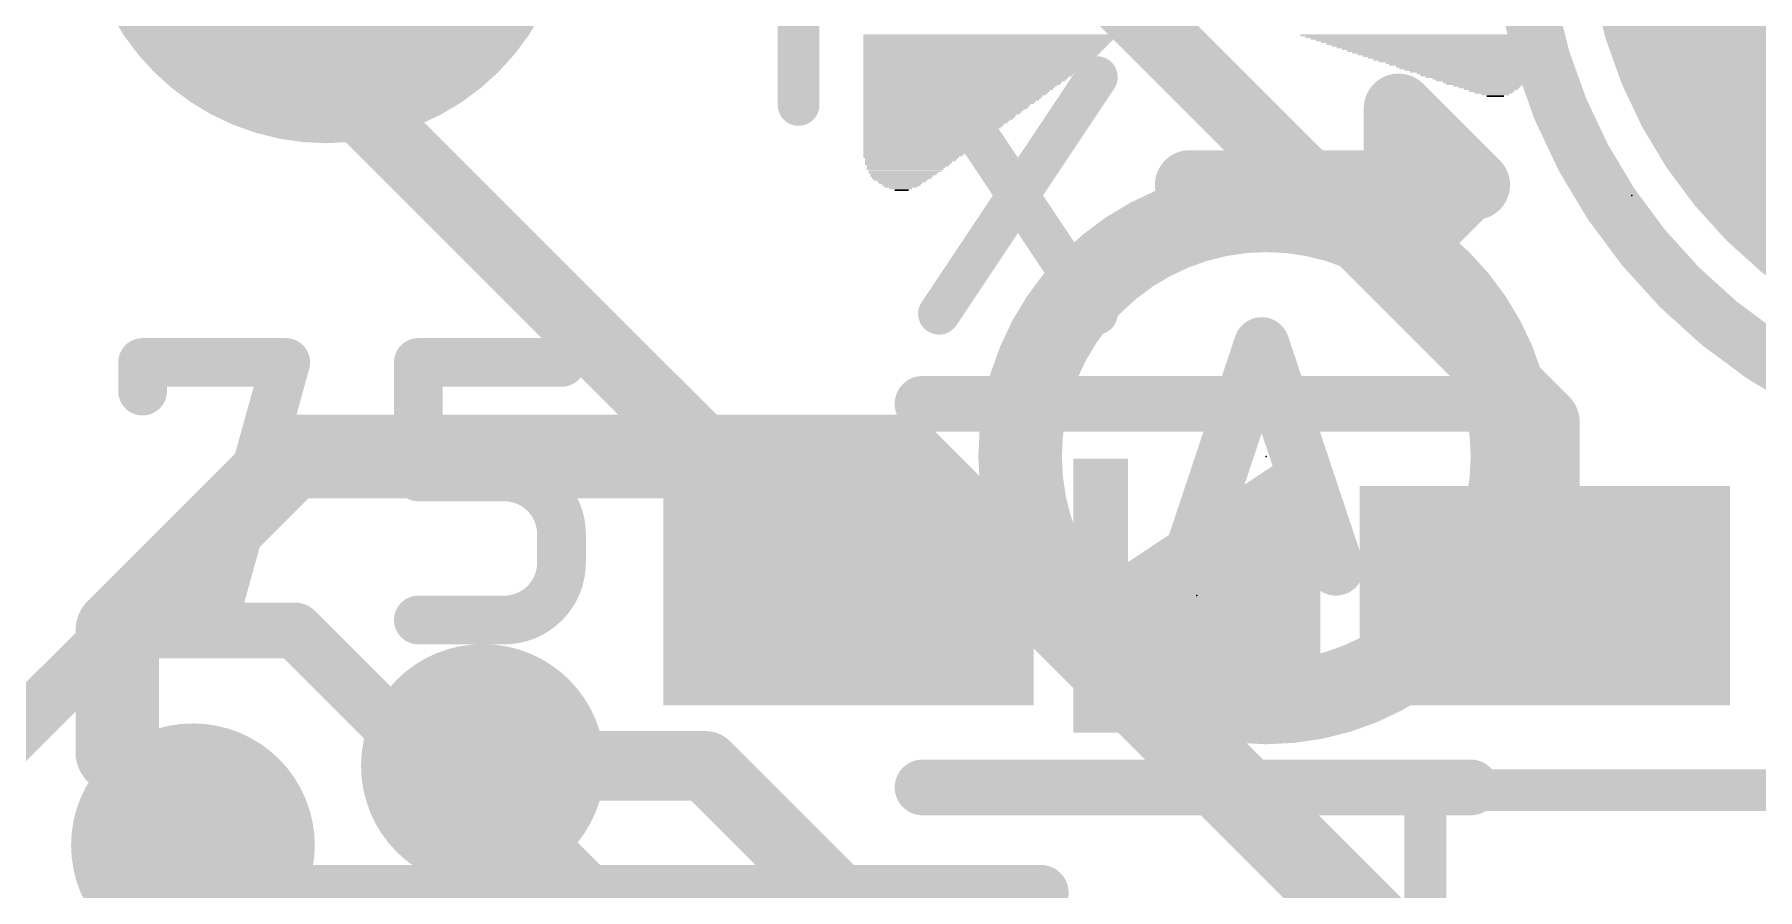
# Model space of a CAD drawing. Extents: x -0.1 to 25.5, y -0.1 to 18.
# Drawn here: x 15.45 to 21.73, y 11.63 to 14.75 of the extents above; entities that cross this region are included whole.
import ezdxf

# ---------------------------------------------------------------- set-up
doc = ezdxf.new("R2010")
doc.units = 0
for name, color, linetype in [('1', 12, 'CONTINUOUS'), ('16', 5, 'CONTINUOUS'), ('17', 110, 'CONTINUOUS'), ('18', 110, 'CONTINUOUS'), ('21', 40, 'CONTINUOUS'), ('22', 6, 'CONTINUOUS'), ('23', 40, 'CONTINUOUS'), ('24', 6, 'CONTINUOUS')]:
    doc.layers.add(name, color=color, linetype=linetype)

# ---------------------------------------------------------------- blocks, each defined once
blk = doc.blocks.new('RECT')
blk.add_solid([(-0.5, -0.5), (0.5, -0.5), (-0.5, 0.5), (0.5, 0.5)])
blk = doc.blocks.new('ROUNDP')
at = {"const_width": 0.5}
blk.add_lwpolyline([(0, -0.25, 1), (0, 0.25, 1), (0, -0.25)], format="xyb", dxfattribs=at)
blk = doc.blocks.new('ROUNDV')
at = {"const_width": 0.5}
blk.add_lwpolyline([(0, -0.25, 1), (0, 0.25, 1), (0, -0.25)], format="xyb", dxfattribs=at)

msp = doc.modelspace()

# ---------------------------------------------------------------- linework, layer by layer
at = {"layer": '1'}
for points, const_width in [([(17.272, 17.018), (20.955, 13.335)], 0.254), ([(16.51, 14.605), (16.51, 15.24)], 0.254), ([(18.415, 12.7), (16.51, 14.605)], 0.254), ([(20.955, 13.335), (20.955, 12.7)], 0.254), ([(15.748, 12.573), (15.2548, 12.0798)], 0.2032), ([(16.3967, 12.573), (15.748, 12.573)], 0.2032), ([(16.891, 12.0787), (16.3967, 12.573)], 0.2032), ([(17.0815, 12.0787), (16.891, 12.0787)], 0.2032), ([(17.0815, 12.0787), (17.0815, 12.0015)], 0.2032), ([(17.7165, 11.3665), (17.0815, 12.0015)], 0.2032), ([(16.0238, 11.7892), (16.002, 11.7673)], 0.3048), ([(16.002, 11.7673), (16.002, 10.668)], 0.3048)]:
    msp.add_lwpolyline(points, dxfattribs=dict(at, const_width=const_width))
for points, const_width in [([(16.5549, 14.6499, 1), (16.4651, 14.5601)], 0.127), ([(16.4465, 14.605, 1), (16.5735, 14.605)], 0.127), ([(21.0185, 13.335, 1), (20.8915, 13.335)], 0.127), ([(20.9101, 13.2901, 1), (20.9999, 13.3799)], 0.127), ([(18.3701, 12.6551, 1), (18.4599, 12.7449)], 0.127), ([(20.8915, 12.7, 1), (21.0185, 12.7)], 0.127), ([(15.748, 12.6238, 1), (15.748, 12.5222)], 0.1016), ([(15.7839, 12.5371, 1), (15.7121, 12.6089)], 0.1016), ([(16.4326, 12.6089, 1), (16.3608, 12.5371)], 0.1016), ([(16.3967, 12.5222, 1), (16.3967, 12.6238)], 0.1016), ([(16.891, 12.1295, 1), (16.891, 12.0279)], 0.1016), ([(16.8551, 12.0428, 1), (16.9269, 12.1146)], 0.1016), ([(17.1323, 12.0787, 1), (17.0307, 12.0787)], 0.1016), ([(17.0815, 12.0279, 1), (17.0815, 12.1295)], 0.1016), ([(17.1174, 12.0374, 1), (17.0456, 11.9656)], 0.1016), ([(17.0307, 12.0015, 1), (17.1323, 12.0015)], 0.1016), ([(16.0782, 11.7673, 1), (15.9258, 11.7673)], 0.1524), ([(15.9481, 11.8212, 1), (16.0559, 11.7134)], 0.1524), ([(16.0777, 11.7353, 1), (15.97, 11.843)], 0.1524)]:
    msp.add_lwpolyline(points, format="xyb", dxfattribs=dict(at, const_width=const_width))
at = {"layer": '16'}
for points, const_width in [([(15.748, 12.573), (16.383, 13.208)], 0.3048), ([(16.383, 13.208), (18.6055, 13.208)], 0.3048), ([(18.6055, 13.208), (20.574, 11.2395)], 0.3048), ([(15.748, 12.1285), (15.748, 12.573)], 0.3048), ([(16.0238, 11.8527), (15.748, 12.1285)], 0.3048), ([(17.8933, 12.0787), (17.0815, 12.0787)], 0.254), ([(19.812, 10.16), (17.8933, 12.0787)], 0.254), ([(16.0238, 11.7892), (16.0238, 11.8527)], 0.3048), ([(16.764, 11.049), (16.0238, 11.7892)], 0.3048)]:
    msp.add_lwpolyline(points, dxfattribs=dict(at, const_width=const_width))
for points, const_width in [([(16.383, 13.2842, 1), (16.383, 13.1318)], 0.1524), ([(16.4369, 13.1541, 1), (16.3291, 13.2619)], 0.1524), ([(18.6594, 13.2619, 1), (18.5516, 13.1541)], 0.1524), ([(18.6055, 13.1318, 1), (18.6055, 13.2842)], 0.1524), ([(15.8242, 12.573, 1), (15.6718, 12.573)], 0.1524), ([(15.6941, 12.6269, 1), (15.8019, 12.5191)], 0.1524), ([(15.8019, 12.1824, 1), (15.6941, 12.0746)], 0.1524), ([(15.6718, 12.1285, 1), (15.8242, 12.1285)], 0.1524), ([(17.0815, 12.1422, 1), (17.0815, 12.0152)], 0.127), ([(17.9382, 12.1236, 1), (17.8484, 12.0338)], 0.127), ([(17.8933, 12.0152, 1), (17.8933, 12.1422)], 0.127), ([(16.1, 11.8527, 1), (15.9476, 11.8527)], 0.1524), ([(15.97, 11.7988, 1), (16.0777, 11.9065)], 0.1524), ([(16.0777, 11.843, 1), (15.97, 11.7353)], 0.1524), ([(15.9476, 11.7892, 1), (16.1, 11.7892)], 0.1524)]:
    msp.add_lwpolyline(points, format="xyb", dxfattribs=dict(at, const_width=const_width))
at = {"layer": '21'}
for points, const_width in [([(22.86, 13.24, 1), (22.86, 17.24, 1), (22.86, 13.24)], 0.2032), ([(18.7769, 14.6134, 1), (18.7135, 14.5712)], 0.0762), ([(19.3526, 14.5712, 1), (19.2892, 14.6134)], 0.0762), ([(20.4665, 14.5229, 1), (20.3767, 14.4331)], 0.127), ([(20.4851, 14.478, 1), (20.3581, 14.478)], 0.127), ([(18.1949, 14.4907, 1), (18.2711, 14.4907)], 0.0762), ([(19.6596, 14.2621, 1), (19.6596, 14.1351)], 0.127), ([(20.6756, 14.2621, 1), (20.6756, 14.1351)], 0.127), ([(20.7205, 14.1537, 1), (20.6307, 14.2435)], 0.127), ([(20.6561, 14.1537, 1), (20.7459, 14.2435)], 0.127), ([(20.6756, 14.1351, 1), (20.6756, 14.2621)], 0.127), ([(20.701, 14.1351, 1), (20.701, 14.2621)], 0.127), ([(20.4851, 13.9446, 1), (20.3581, 13.9446)], 0.127), ([(20.3767, 13.9895, 1), (20.4665, 13.8997)], 0.127), ([(20.3581, 13.9446, 1), (20.4851, 13.9446)], 0.127), ([(20.3581, 13.9192, 1), (20.4851, 13.9192)], 0.127), ([(18.7135, 13.7498, 1), (18.7769, 13.7076)], 0.0762), ([(19.2892, 13.7076, 1), (19.3526, 13.7498)], 0.0762), ([(15.8846, 13.5509, 1), (15.7957, 13.5509)], 0.0889), ([(15.8402, 13.5953, 1), (15.8402, 13.5065)], 0.0889), ([(16.4051, 13.539, 1), (16.3195, 13.5628)], 0.0889), ([(16.3623, 13.5065, 1), (16.3623, 13.5953)], 0.0889), ([(16.8905, 13.5509, 1), (16.8016, 13.5509)], 0.0889), ([(16.846, 13.5953, 1), (16.846, 13.5065)], 0.0889), ([(17.3681, 13.5065, 1), (17.3681, 13.5953)], 0.0889), ([(15.7957, 13.4465, 1), (15.8846, 13.4465)], 0.0889), ([(18.685, 13.4508, 1), (18.685, 13.3492)], 0.1016), ([(20.685, 13.3492, 1), (20.685, 13.4508)], 0.1016), ([(16.846, 13.1777, 1), (16.846, 13.0888)], 0.0889), ([(17.3681, 12.9244, 0.4142), (17.1593, 13.1332)], 0.1778), ([(17.1593, 13.1777, 1), (17.1593, 13.0888)], 0.0889), ([(17.1593, 13.0888, 1), (17.1593, 13.1777)], 0.0889), ([(20.0858, 13.1, 1), (19.9842, 13.1)], 0.1016), ([(20.0632, 13.0577, 1), (20.0068, 13.1423)], 0.1016), ([(16.8016, 13.1332, 1), (16.8905, 13.1332)], 0.0889), ([(17.4126, 12.9244, 1), (17.3237, 12.9244)], 0.0889), ([(17.3237, 12.9244, 1), (17.4126, 12.9244)], 0.0889), ([(19.9358, 12.9, 1), (19.8342, 12.9)], 0.1016), ([(19.9132, 12.8577, 1), (19.8568, 12.9423)], 0.1016), ([(17.1593, 12.6111, 0.4142), (17.3681, 12.8199)], 0.1778), ([(17.4126, 12.8199, 1), (17.3237, 12.8199)], 0.0889), ([(19.7374, 12.8524, 1), (19.7374, 12.7508)], 0.1016), ([(19.885, 12.7508, 1), (19.885, 12.8524)], 0.1016), ([(17.3237, 12.8199, 1), (17.4126, 12.8199)], 0.0889), ([(19.4632, 12.7423, 1), (19.4068, 12.6577)], 0.1016), ([(19.4068, 12.7423, 1), (19.4632, 12.6577)], 0.1016), ([(19.6132, 12.7423, 1), (19.5568, 12.6577)], 0.1016), ([(19.5568, 12.7423, 1), (19.6132, 12.6577)], 0.1016), ([(16.846, 12.6555, 1), (16.846, 12.5667)], 0.0889), ([(17.1593, 12.6555, 1), (17.1593, 12.5667)], 0.0889), ([(17.1593, 12.5667, 1), (17.1593, 12.6555)], 0.0889), ([(19.7374, 12.6492, 1), (19.7374, 12.5476)], 0.1016), ([(19.885, 12.5476, 1), (19.885, 12.6492)], 0.1016), ([(16.0584, 12.623, 1), (16.1441, 12.5992)], 0.0889), ([(19.8568, 12.4577, 1), (19.9132, 12.5423)], 0.1016), ([(19.8342, 12.5, 1), (19.9358, 12.5)], 0.1016), ([(20.0068, 12.2577, 1), (20.0632, 12.3423)], 0.1016), ([(19.9842, 12.3, 1), (20.0858, 12.3)], 0.1016), ([(18.685, 12.0508, 1), (18.685, 11.9492)], 0.1016), ([(20.685, 11.9492, 1), (20.685, 12.0508)], 0.1016), ([(20.5571, 11.99, 1), (20.4809, 11.99)], 0.0762), ([(20.519, 12.0281, 1), (20.519, 11.9519)], 0.0762), ([(16.3165, 11.6663, 1), (16.3165, 11.5647)], 0.1016), ([(19.1165, 11.5647, 1), (19.1165, 11.6663)], 0.1016)]:
    msp.add_lwpolyline(points, format="xyb", dxfattribs=dict(at, const_width=const_width))
for points, const_width in [([(18.233, 14.4907), (18.233, 14.9465)], 0.1524), ([(18.7452, 13.7287), (19.3209, 14.5923)], 0.1524), ([(18.7452, 14.5923), (19.3209, 13.7287)], 0.1524), ([(20.701, 14.1986), (20.4216, 14.478)], 0.254), ([(20.4216, 14.478), (20.4216, 13.9446)], 0.254), ([(19.6596, 14.1986), (20.6756, 14.1986)], 0.254), ([(20.4216, 13.9446), (20.6756, 14.1986)], 0.254), ([(20.6756, 14.1986), (20.701, 14.1986)], 0.254), ([(20.4216, 13.9192), (20.4216, 13.9446)], 0.254), ([(15.8402, 13.4465), (15.8402, 13.5509)], 0.1778), ([(15.8402, 13.5509), (16.3623, 13.5509)], 0.1778), ([(16.3623, 13.5509), (16.1012, 12.6111)], 0.1778), ([(16.846, 13.1332), (16.846, 13.5509)], 0.1778), ([(16.846, 13.5509), (17.3681, 13.5509)], 0.1778), ([(18.685, 13.4), (20.685, 13.4)], 0.2032), ([(17.1593, 13.1332), (16.846, 13.1332)], 0.1778), ([(19.435, 12.7), (20.035, 13.1)], 0.2032), ([(20.035, 13.1), (20.035, 12.3)], 0.2032), ([(17.3681, 12.8199), (17.3681, 12.9244)], 0.1778), ([(19.585, 12.7), (19.885, 12.9)], 0.2032), ([(19.885, 12.9), (19.885, 12.5)], 0.2032), ([(19.7374, 12.8016), (19.885, 12.8016)], 0.2032), ([(20.035, 12.3), (19.435, 12.7)], 0.2032), ([(19.885, 12.5), (19.585, 12.7)], 0.2032), ([(16.846, 12.6111), (17.1593, 12.6111)], 0.1778), ([(19.7374, 12.5984), (19.885, 12.5984)], 0.2032), ([(20.685, 12), (18.685, 12)], 0.2032), ([(20.519, 10.79), (20.519, 11.99)], 0.1524), ([(20.519, 11.99), (23.119, 11.99)], 0.1524), ([(16.3165, 11.6155), (19.1165, 11.6155)], 0.2032)]:
    msp.add_lwpolyline(points, dxfattribs=dict(at, const_width=const_width))
at = {"layer": '22'}
for points, const_width in [([(19.939, 12.31, 1), (19.939, 14.106, 1), (19.939, 12.31)], 0.3048), ([(19.9703, 13.6305, 1), (19.8739, 13.5983)], 0.1016), ([(19.9703, 13.5983, 1), (19.8739, 13.6305)], 0.1016), ([(19.7189, 13.0556, 1), (19.7189, 12.954)], 0.1016), ([(20.1253, 12.954, 1), (20.1253, 13.0556)], 0.1016), ([(19.6029, 12.8177, 1), (19.6993, 12.7855)], 0.1016), ([(20.1448, 12.7855, 1), (20.2412, 12.8177)], 0.1016)]:
    msp.add_lwpolyline(points, format="xyb", dxfattribs=dict(at, const_width=const_width))
at = {"layer": '22', "const_width": 0.2032}
for points in [[(19.9221, 13.6144), (19.6511, 12.8016)], [(20.193, 12.8016), (19.9221, 13.6144)], [(19.7189, 13.0048), (20.1253, 13.0048)]]:
    msp.add_lwpolyline(points, dxfattribs=at)
at = {"layer": '23'}
msp.add_point((19.685, 12.7), dxfattribs=at)
at = {"layer": '24'}
for p in [(21.2725, 14.1605), (19.939, 13.208)]:
    msp.add_point(p, dxfattribs=at)

# ---------------------------------------------------------------- block references
at = {"layer": '1', "xscale": 1.35, "yscale": 0.8}
for p in [(18.415, 12.7), (20.955, 12.7)]:
    msp.add_blockref('RECT', p, dxfattribs=at)
at = {"layer": '17', "xscale": 3.516, "yscale": 3.516}
msp.add_blockref('ROUNDP', (22.86, 15.24), dxfattribs=at)
msp.add_blockref('ROUNDP', (22.86, 15.24), dxfattribs=at)
at = {"layer": '17', "xscale": 1.778, "yscale": 1.778, "rotation": 90}
msp.add_blockref('ROUNDP', (16.51, 15.24), dxfattribs=at)
msp.add_blockref('ROUNDP', (16.51, 15.24), dxfattribs=at)
at = {"layer": '18', "xscale": 0.889, "yscale": 0.889}
for p in [(17.0815, 12.0787), (17.0815, 12.0787), (16.0238, 11.7892), (16.0238, 11.7892)]:
    msp.add_blockref('ROUNDV', p, dxfattribs=at)
at = {"layer": '21', "xscale": 0.2}
msp.add_blockref('RECT', (19.335, 12.7), dxfattribs=at)
at = {"layer": '22', "rotation": 180}
for p, xscale, yscale in [((18.9326, 14.7447), 0.9271, 0.0064), ((18.9293, 14.7384), 0.9207, 0.0063), ((18.9262, 14.732), 0.9144, 0.0064), ((18.923, 14.7256), 0.908, 0.0063), ((18.9199, 14.7193), 0.9017, 0.0064), ((18.9167, 14.713), 0.8953, 0.0063), ((18.9135, 14.7066), 0.889, 0.0064), ((20.4756, 14.7447), 0.8255, 0.0064), ((20.4851, 14.7384), 0.8064, 0.0063), ((20.4978, 14.732), 0.7938, 0.0064), ((20.5074, 14.7256), 0.7747, 0.0063), ((20.5169, 14.7193), 0.7557, 0.0064), ((20.5296, 14.713), 0.7429, 0.0063), ((20.539, 14.7066), 0.7239, 0.0064), ((18.8912, 14.6622), 0.8445, 0.0063), ((18.9103, 14.7003), 0.8826, 0.0063), ((18.9072, 14.6939), 0.8763, 0.0064), ((18.904, 14.6875), 0.8699, 0.0063), ((18.9008, 14.6812), 0.8636, 0.0064), ((18.8976, 14.6749), 0.8572, 0.0063), ((18.8945, 14.6685), 0.8509, 0.0064), ((18.8849, 14.6558), 0.8318, 0.0064), ((18.8818, 14.6494), 0.8255, 0.0063), ((18.8786, 14.6431), 0.8191, 0.0064), ((20.5486, 14.7003), 0.7048, 0.0063), ((20.5581, 14.6939), 0.6858, 0.0064), ((20.5677, 14.6875), 0.6667, 0.0063), ((20.5803, 14.6812), 0.6541, 0.0064), ((20.5899, 14.6749), 0.635, 0.0063), ((20.5994, 14.6685), 0.616, 0.0064), ((20.609, 14.6622), 0.5969, 0.0063), ((20.6184, 14.6558), 0.5779, 0.0064), ((20.628, 14.6494), 0.5588, 0.0063), ((20.6407, 14.6431), 0.5334, 0.0064), ((18.8531, 14.605), 0.7683, 0.0064), ((18.8754, 14.6368), 0.8128, 0.0063), ((18.8691, 14.6304), 0.8001, 0.0064), ((18.8659, 14.6241), 0.7937, 0.0063), ((18.8627, 14.6177), 0.7874, 0.0064), ((18.8564, 14.6113), 0.7747, 0.0063), ((18.85, 14.5987), 0.762, 0.0063), ((18.8437, 14.5923), 0.7493, 0.0064), ((18.8405, 14.586), 0.7429, 0.0063), ((18.8373, 14.5796), 0.7366, 0.0064), ((20.6471, 14.6368), 0.5207, 0.0063), ((20.6598, 14.6304), 0.4953, 0.0064), ((20.6661, 14.6241), 0.4826, 0.0063), ((20.6756, 14.6177), 0.4636, 0.0064), ((20.682, 14.6113), 0.4381, 0.0063), ((20.6946, 14.605), 0.4127, 0.0064), ((20.6979, 14.5987), 0.3937, 0.0063), ((20.7074, 14.5923), 0.3747, 0.0064), ((20.7169, 14.586), 0.3429, 0.0063), ((20.7232, 14.5796), 0.3302, 0.0064), ((18.815, 14.5479), 0.6921, 0.0063), ((18.831, 14.5732), 0.7239, 0.0063), ((18.8278, 14.5669), 0.7175, 0.0064), ((18.8214, 14.5606), 0.7048, 0.0063), ((18.8183, 14.5542), 0.6985, 0.0064), ((18.8087, 14.5415), 0.6794, 0.0064), ((18.8056, 14.5352), 0.6731, 0.0063), ((18.8024, 14.5288), 0.6667, 0.0064), ((18.796, 14.5225), 0.654, 0.0063), ((18.7929, 14.5161), 0.6477, 0.0064), ((20.7327, 14.5732), 0.2985, 0.0063), ((20.7359, 14.5669), 0.2794, 0.0064), ((20.7455, 14.5606), 0.2477, 0.0063), ((20.7518, 14.5542), 0.2222, 0.0064), ((20.7582, 14.5479), 0.1969, 0.0063), ((20.7614, 14.5415), 0.1651, 0.0064), ((20.7676, 14.5352), 0.1397, 0.0063), ((20.774, 14.5288), 0.1016, 0.0064), ((20.7741, 14.5225), 0.0635, 0.0063), ((18.7897, 14.5098), 0.6413, 0.0063), ((18.7833, 14.5034), 0.6286, 0.0064), ((18.7802, 14.4971), 0.6223, 0.0063), ((18.7738, 14.4907), 0.6096, 0.0064), ((18.7706, 14.4844), 0.6032, 0.0063), ((18.7675, 14.478), 0.5969, 0.0064), ((18.7611, 14.4717), 0.5842, 0.0063), ((18.7579, 14.4653), 0.5778, 0.0064), ((18.7548, 14.459), 0.5715, 0.0063), ((18.7484, 14.4526), 0.5588, 0.0064), ((18.7452, 14.4463), 0.5524, 0.0063), ((18.7421, 14.4399), 0.5461, 0.0064), ((18.7357, 14.4336), 0.5334, 0.0063), ((18.7325, 14.4272), 0.527, 0.0064), ((18.7262, 14.4209), 0.5143, 0.0063), ((18.723, 14.4145), 0.508, 0.0064), ((18.7198, 14.4082), 0.5016, 0.0063), ((18.7135, 14.4018), 0.4889, 0.0064), ((18.7103, 14.3955), 0.4826, 0.0063), ((18.7007, 14.3828), 0.4635, 0.0063), ((18.7071, 14.3891), 0.4762, 0.0064), ((18.6976, 14.3764), 0.4572, 0.0064), ((18.6944, 14.3701), 0.4508, 0.0063), ((18.6881, 14.3637), 0.4381, 0.0064), ((18.6849, 14.3574), 0.4318, 0.0063), ((18.6786, 14.351), 0.4191, 0.0064), ((18.6754, 14.3447), 0.4127, 0.0063), ((18.6722, 14.3383), 0.4064, 0.0064), ((18.6659, 14.332), 0.3937, 0.0063), ((18.6626, 14.3256), 0.3873, 0.0064), ((18.6595, 14.3193), 0.381, 0.0063), ((18.6532, 14.3129), 0.3683, 0.0064), ((18.65, 14.3066), 0.3619, 0.0063), ((18.6436, 14.3002), 0.3492, 0.0064), ((18.6436, 14.2939), 0.3366, 0.0063), ((18.6404, 14.2875), 0.3302, 0.0064), ((18.6341, 14.2812), 0.3175, 0.0063), ((18.6309, 14.2748), 0.3112, 0.0064), ((18.6309, 14.2685), 0.2984, 0.0063), ((18.6245, 14.2621), 0.2857, 0.0064), ((18.6214, 14.2558), 0.2794, 0.0063), ((18.6213, 14.2494), 0.2667, 0.0064), ((18.615, 14.2431), 0.254, 0.0063), ((18.6087, 14.2304), 0.2286, 0.0063), ((18.6151, 14.2367), 0.2413, 0.0064), ((18.6087, 14.224), 0.2159, 0.0064), ((18.6055, 14.2177), 0.1968, 0.0063), ((18.6087, 14.2113), 0.1778, 0.0064), ((18.6055, 14.205), 0.1588, 0.0063), ((18.6087, 14.1986), 0.1397, 0.0064), ((18.6055, 14.1923), 0.1206, 0.0063), ((18.6055, 14.1859), 0.0826, 0.0064), ((18.6087, 14.1796), 0.0508, 0.0063)]:
    msp.add_blockref('RECT', p, dxfattribs=dict(at, xscale=xscale, yscale=yscale))

doc.saveas('drawing.dxf')
